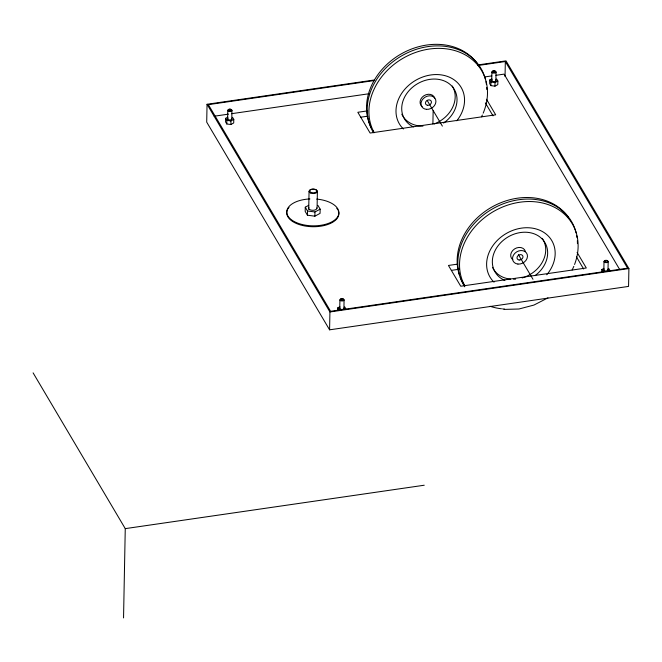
<?xml version="1.0" encoding="UTF-8"?>
<svg xmlns="http://www.w3.org/2000/svg" width="662" height="662" viewBox="0 0 662 662"><rect width="100%" height="100%" fill="white"/><g stroke="black" fill="none" stroke-linecap="round" stroke-linejoin="round"><path stroke-width="0.99" d="M123.546 617.927L125.259 528.632L33.1 372.863M374.394 79.978L207.049 104.273L206.71 122.131L329.585 329.825L628.561 286.414L628.9 268.557L506.025 60.863L477.451 65.008M227.769 117.166L225.643 118.324L225.577 121.899L226.801 123.976L230.873 124.506L233.711 122.966L233.777 119.4L232.544 117.323M226.801 123.976L226.876 120.401L225.643 118.324M227.612 119.541L227.786 110.389M230.873 124.506L230.939 120.939L233.777 119.4M231.783 119.524L231.957 110.364M308.732 205.311L305.273 207.189L305.19 211.41L307.441 215.208L314.88 216.193L320.069 213.379L320.151 209.151L317.901 205.352M307.441 215.208L307.524 210.988L305.273 207.189M308.715 209.3L309.055 191.401M314.88 216.193L314.955 211.964L320.151 209.151M317.073 208.265L317.396 191.359M329.585 329.825L329.924 311.959L207.049 104.273M337.719 310.519L337.769 307.847L339.896 306.688M339.738 309.063L339.912 299.911M343.909 309.038L344.083 299.886M432.898 123.935L433.155 110.537M491.866 78.828L489.739 79.978L489.665 83.553L490.898 85.63L494.961 86.168L497.799 84.628L497.874 81.054L496.641 78.977M490.898 85.63L490.964 82.055L489.739 79.978M491.709 81.203L491.883 72.05M494.961 86.168L495.035 82.593L497.874 81.054M495.879 81.178L496.053 72.026M505.048 76.494L505.329 61.525L478.8 65.381M601.808 272.181L601.866 269.5L603.992 268.342M603.835 270.717L604.009 261.564M607.997 270.7L608.179 261.548M547.971 297.867L533.936 305.066L518.942 309.005L504.022 309.411M374.7 80.491L208.356 104.646L330.611 311.297L627.593 268.184L505.329 61.525M214.165 116.222L228.456 114.145M231.518 113.699L369.33 93.698M484.683 76.949L491.825 75.907M495.912 75.319L504.08 74.127L619.64 269.459M367.013 110.943L357.828 112.283L370.116 133.045L495.681 114.816L486.471 99.242M360.782 117.191L367.931 116.156M457.632 264.121L448.447 265.454L460.735 286.224L586.309 267.994L577.09 252.412M451.41 270.369L459.577 269.177M329.924 311.959L628.9 268.557M125.259 528.632L424.234 485.229M490.964 82.055L495.035 82.593M226.876 120.401L230.939 120.939M307.524 210.988L314.955 211.964M341.029 310.188L339.002 309.924L337.769 307.847M608.767 268.499L610 270.576M601.866 269.5L603.09 271.577M485.337 102.867L493.016 115.85M576.478 256.906L583.644 269.02M427.271 100.599L442.373 126.119M518.412 254.647L532.993 279.29M344.67 306.837L345.903 308.914M495.573 79.97A2.085 1.076 1.1 0 1 495.06 81.393A2.085 1.076 1.1 0 1 492.255 81.219A2.085 1.076 1.1 0 1 492.271 79.763M231.477 118.316A2.085 1.076 1.1 0 1 230.972 119.739A2.085 1.076 1.1 0 1 228.167 119.565A2.085 1.076 1.1 0 1 228.183 118.109M607.352 269.268A2.085 1.076 1.1 0 1 607.575 270.725A2.085 1.076 1.1 0 1 604.795 270.923A2.085 1.076 1.1 0 1 604.083 269.508M343.826 308.095A2.085 1.076 1.1 0 1 341.642 309.452A2.085 1.076 1.1 0 1 339.995 307.847M338.166 210.491A26.075 13.472 1.1 0 1 312.927 226.727A26.075 13.472 1.1 0 1 287.391 209.904M287.821 209.06A26.075 13.472 1.1 0 1 289.013 207.413M336.784 208.307A26.075 13.472 1.1 0 1 337.719 209.639M316.717 199.096A26.075 13.472 1.1 0 1 334.542 220.123A26.075 13.472 1.1 0 1 290.568 219.072A26.075 13.472 1.1 0 1 309.915 198.939M316.56 209.01A4.138 2.135 1.1 0 1 311.19 210.135A4.138 2.135 1.1 0 1 308.864 207.33M316.808 207.909A4.138 2.135 1.1 0 1 316.825 208.472M374.212 132.731A62.046 50.61 -30.6 0 1 426.94 49.427A62.046 50.61 -30.6 0 1 483.186 113.161M482.375 115.006A62.046 50.61 -30.6 0 1 481.497 116.826M373.591 132.748A62.576 51.048 -30.6 0 1 407.238 52.919A62.576 51.048 -30.6 0 1 485.536 79.754M485.949 81.649A62.576 51.048 -30.6 0 1 486.429 84.554M486.719 87.508A62.576 51.048 -30.6 0 1 486.802 89.494M373.401 131.316A62.046 50.61 -30.6 0 1 372.334 129.587M371.341 127.799A62.046 50.61 -30.6 0 1 400.767 54.16A62.046 50.61 -30.6 0 1 478.783 65.819M403.406 128.999A35.872 29.26 -30.6 0 1 407.113 86.805A35.872 29.26 -30.6 0 1 453.834 79.639A35.872 29.26 -30.6 0 1 456.788 120.807M422.157 106.532A7.82 6.38 -30.6 0 1 423.903 95.775A7.82 6.38 -30.6 0 1 434.785 98.249M413.402 126.889A28.946 23.617 -30.6 0 1 409.215 90.462A28.946 23.617 -30.6 0 1 450.921 85.191A28.946 23.617 -30.6 0 1 443.565 123.074M452.278 86.019A28.946 23.617 -30.6 0 1 434.231 123.926M422.935 126.136A28.946 23.617 -30.6 0 1 401.793 114.228M464.832 285.901A62.046 50.61 -30.6 0 1 516.526 202.787A62.046 50.61 -30.6 0 1 574.558 264.486M573.813 266.339A62.046 50.61 -30.6 0 1 572.117 270.005M504.477 309.038A62.046 50.61 -30.6 0 1 502.499 308.881M501.515 308.782A62.046 50.61 -30.6 0 1 490.079 306.283M494.026 282.169A35.872 29.26 -30.6 0 1 497.981 239.735A35.872 29.26 -30.6 0 1 544.934 233.148A35.872 29.26 -30.6 0 1 546.762 274.771M464.592 285.322A62.046 50.61 -30.6 0 1 460.247 277.237M459.536 275.318A62.046 50.61 -30.6 0 1 493.595 206.105A62.046 50.61 -30.6 0 1 568.294 217.302M464.765 286.787A62.576 51.048 -30.6 0 1 497.294 206.362A62.576 51.048 -30.6 0 1 576.155 232.933M576.751 235.788A62.576 51.048 -30.6 0 1 577.049 237.724M577.338 240.678A62.576 51.048 -30.6 0 1 577.438 243.657M542.269 238.386A28.855 23.542 -30.6 0 1 524.834 277.03M523.956 277.353A28.855 23.542 -30.6 0 1 522.177 277.924M515.624 279.141A28.855 23.542 -30.6 0 1 513.571 279.232M510.559 279.107A28.855 23.542 -30.6 0 1 492.495 267.357M504.883 280.44A28.946 23.617 -30.6 0 1 499.165 244.402A28.946 23.617 -30.6 0 1 540.937 237.815A28.946 23.617 -30.6 0 1 534.962 275.698M512.777 259.711A7.82 6.38 -30.6 0 1 514.523 248.953A7.82 6.38 -30.6 0 1 525.405 251.428M310.387 192.923A4.171 2.151 1.1 0 0 317.297 191.922A4.171 2.151 1.1 0 0 312.001 189.307A4.171 2.151 1.1 0 0 310.387 192.923M310.751 192.278A3.649 1.887 1.1 0 0 316.792 191.401A3.649 1.887 1.1 0 0 312.158 189.117A3.649 1.887 1.1 0 0 310.751 192.278M492.545 72.803A2.085 1.076 1.1 0 0 496.003 72.307A2.085 1.076 1.1 0 0 493.356 70.999A2.085 1.076 1.1 0 0 492.545 72.803M492.917 72.166A1.564 0.803 1.1 0 0 495.499 71.794A1.564 0.803 1.1 0 0 493.513 70.809A1.564 0.803 1.1 0 0 492.917 72.166M228.456 111.15A2.085 1.076 1.1 0 0 231.907 110.645A2.085 1.076 1.1 0 0 229.259 109.338A2.085 1.076 1.1 0 0 228.456 111.15M228.82 110.504A1.564 0.803 1.1 0 0 231.402 110.132A1.564 0.803 1.1 0 0 229.424 109.156A1.564 0.803 1.1 0 0 228.82 110.504M604.671 262.326A2.085 1.076 1.1 0 0 608.13 261.821A2.085 1.076 1.1 0 0 605.482 260.514A2.085 1.076 1.1 0 0 604.671 262.326M605.043 261.68A1.564 0.803 1.1 0 0 607.625 261.308A1.564 0.803 1.1 0 0 605.639 260.332A1.564 0.803 1.1 0 0 605.043 261.68M340.582 300.664A2.085 1.076 1.1 0 0 344.033 300.167A2.085 1.076 1.1 0 0 341.385 298.86A2.085 1.076 1.1 0 0 340.582 300.664M340.947 300.027A1.564 0.803 1.1 0 0 343.528 299.654A1.564 0.803 1.1 0 0 341.551 298.678A1.564 0.803 1.1 0 0 340.947 300.027M426.394 109.338A7.82 6.38 -30.6 0 0 435.704 99.805A7.82 6.38 -30.6 0 0 423.258 98.621A7.82 6.38 -30.6 0 0 426.394 109.338M427.627 105.291A3.128 2.549 -30.6 0 0 431.351 101.476A3.128 2.549 -30.6 0 0 426.378 101.005A3.128 2.549 -30.6 0 0 427.627 105.291M517.932 264.072A7.82 6.38 -30.6 0 0 527.25 254.539A7.82 6.38 -30.6 0 0 514.804 253.356A7.82 6.38 -30.6 0 0 517.932 264.072M519.173 260.017A3.128 2.549 -30.6 0 0 522.897 256.211A3.128 2.549 -30.6 0 0 517.916 255.731A3.128 2.549 -30.6 0 0 519.173 260.017"/></g></svg>
